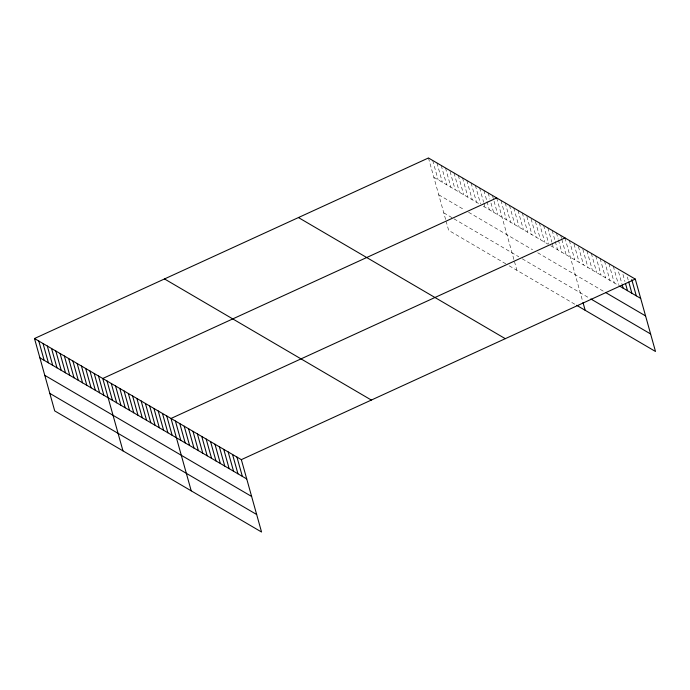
<?xml version="1.0" encoding="UTF-8"?>
<svg xmlns="http://www.w3.org/2000/svg" width="690" height="690" viewBox="0 0 690 690"><rect width="100%" height="100%" fill="white"/><g stroke="black" fill="none" stroke-linecap="round" stroke-linejoin="round"><path stroke-width="0.52" stroke-dasharray="3.45 2.59" d="M433.838 177.287L479.912 204.266M483.328 206.267L548.17 244.234M550.732 245.735L618.706 285.539M438.728 194.796L464.327 209.786M468.596 212.287L532.585 249.754M537.7 252.756L604.259 291.723M443.765 212.839L452.304 217.842M454.003 218.842L518.854 256.809M522.261 258.81L589.07 297.933M505.822 263.83L448.655 230.357L446.214 221.602M509.237 265.831L575.788 304.799M627.348 277.001L628.202 280.045M622.958 274.422L624.942 281.537M618.559 271.851L621.966 284.047M613.315 266.228L618.421 284.522M608.916 263.658L614.307 282.96M604.526 261.079L609.917 280.39M600.127 258.509L605.518 277.82M595.729 255.938L601.119 275.241M591.339 253.359L596.729 272.671M586.94 250.789L592.331 270.092M582.834 249.228L587.94 267.522M578.436 246.658L583.542 264.943M574.037 244.079L579.143 262.373M569.362 240.491L574.753 259.802M564.963 237.921L582.731 301.539M560.703 235.419L561.548 238.464M561.832 239.482L566.093 254.731M556.433 232.918L558.132 239.016M558.417 240.034L561.824 252.23M552.164 230.426L555.002 240.586M555.286 241.604L557.555 249.728M547.903 227.924L551.871 242.156M552.155 243.165L553.294 247.236M543.634 225.423L548.74 243.717M539.364 222.93L544.755 242.233M535.388 221.447L540.494 239.74M531.119 218.946L536.225 237.239M526.85 216.453L531.964 234.738M522.304 212.934L527.695 232.245M518.035 210.441L523.425 229.744M513.774 207.94L519.165 227.252M509.505 205.439L514.895 224.75M505.235 202.946L510.626 222.249M500.975 200.445L506.365 219.756M496.705 197.944L513.929 259.621M514.473 261.57L516.914 270.325M492.444 195.451L497.835 214.754M488.175 192.95L489.874 199.048M491.013 203.11L493.566 212.261M483.906 190.449L486.743 200.618M487.028 201.635L489.296 209.76M479.645 187.956L483.612 202.179M483.897 203.196L485.036 207.259M475.375 185.455L480.482 203.748M471.106 182.962L476.497 202.265M466.845 180.461L472.236 199.772M462.576 177.96L467.967 197.271M458.315 175.467L463.706 194.77M454.046 172.966L459.436 192.277M450.061 171.482L455.167 189.776M445.516 167.972L450.906 187.275M441.246 165.471L446.637 184.782M436.977 162.969L442.368 182.281M432.716 160.477L438.107 179.78M428.447 157.976L445.671 219.653"/><path stroke-width="1.03" d="M34.5 338.523L241.345 459.643L261.553 532.025L54.708 410.904L34.5 338.523L428.447 157.976L635.292 279.096L655.5 351.477L576.642 305.299M496.705 197.944L102.758 378.491L122.967 450.872M564.963 237.921L171.017 418.459L191.225 490.84M241.345 459.643L635.292 279.096M619.586 286.048L640.682 298.408M606.01 292.758L645.573 315.916M590.83 298.96L650.61 333.969M298.442 217.557L505.287 338.678M164.505 278.941L371.349 400.062M39.891 357.825L246.735 478.955M44.781 375.343L251.626 496.464M49.818 393.386L256.663 514.507M631.747 279.571L636.284 295.829M628.771 282.081L631.893 293.259M625.511 283.573L627.495 290.688M622.251 285.065L623.105 288.11M582.998 302.513L585.172 310.293M236.946 457.073L242.337 476.376M232.556 454.494L237.947 473.806M228.157 451.924L233.548 471.227M223.758 449.345L229.149 468.657M219.368 446.775L224.759 466.078M214.97 444.196L220.36 463.507M210.571 441.626L215.961 460.937M206.181 439.056L211.571 458.358M201.782 436.477L207.173 455.788M197.392 433.906L202.782 453.209M192.993 431.328L198.384 450.639M188.594 428.757L193.985 448.069M184.204 426.187L189.595 445.49M179.805 423.608L185.196 442.92M175.415 421.038L180.806 440.341M166.747 415.966L172.138 435.269M162.486 413.465L167.877 432.777M158.217 410.964L163.608 430.275M153.948 408.471L159.338 427.774M149.687 405.97L155.078 425.281M145.417 403.478L150.808 422.78M141.157 400.976L146.547 420.279M136.887 398.475L142.278 417.786M132.618 395.982L138.009 415.285M128.357 393.481L133.748 412.793M124.088 390.98L129.478 410.291M119.819 388.487L125.209 407.79M115.558 385.986L120.948 405.297M111.288 383.485L116.679 402.796M107.028 380.992L112.418 400.295M98.489 375.99L103.88 395.301M94.228 373.497L99.619 392.8M89.959 370.996L95.349 390.307M85.689 368.503L91.08 387.806M81.429 366.002L86.819 385.305M77.159 363.501L82.55 382.812M72.898 361.008L78.289 380.311M68.629 358.507L74.02 377.818M64.36 356.005L69.75 375.317M60.099 353.513L65.49 372.816M55.83 351.012L61.22 370.323M51.56 348.51L56.96 367.822M47.3 346.018L52.69 365.321M43.03 343.517L48.421 362.828M38.769 341.024L44.16 360.327"/></g></svg>
